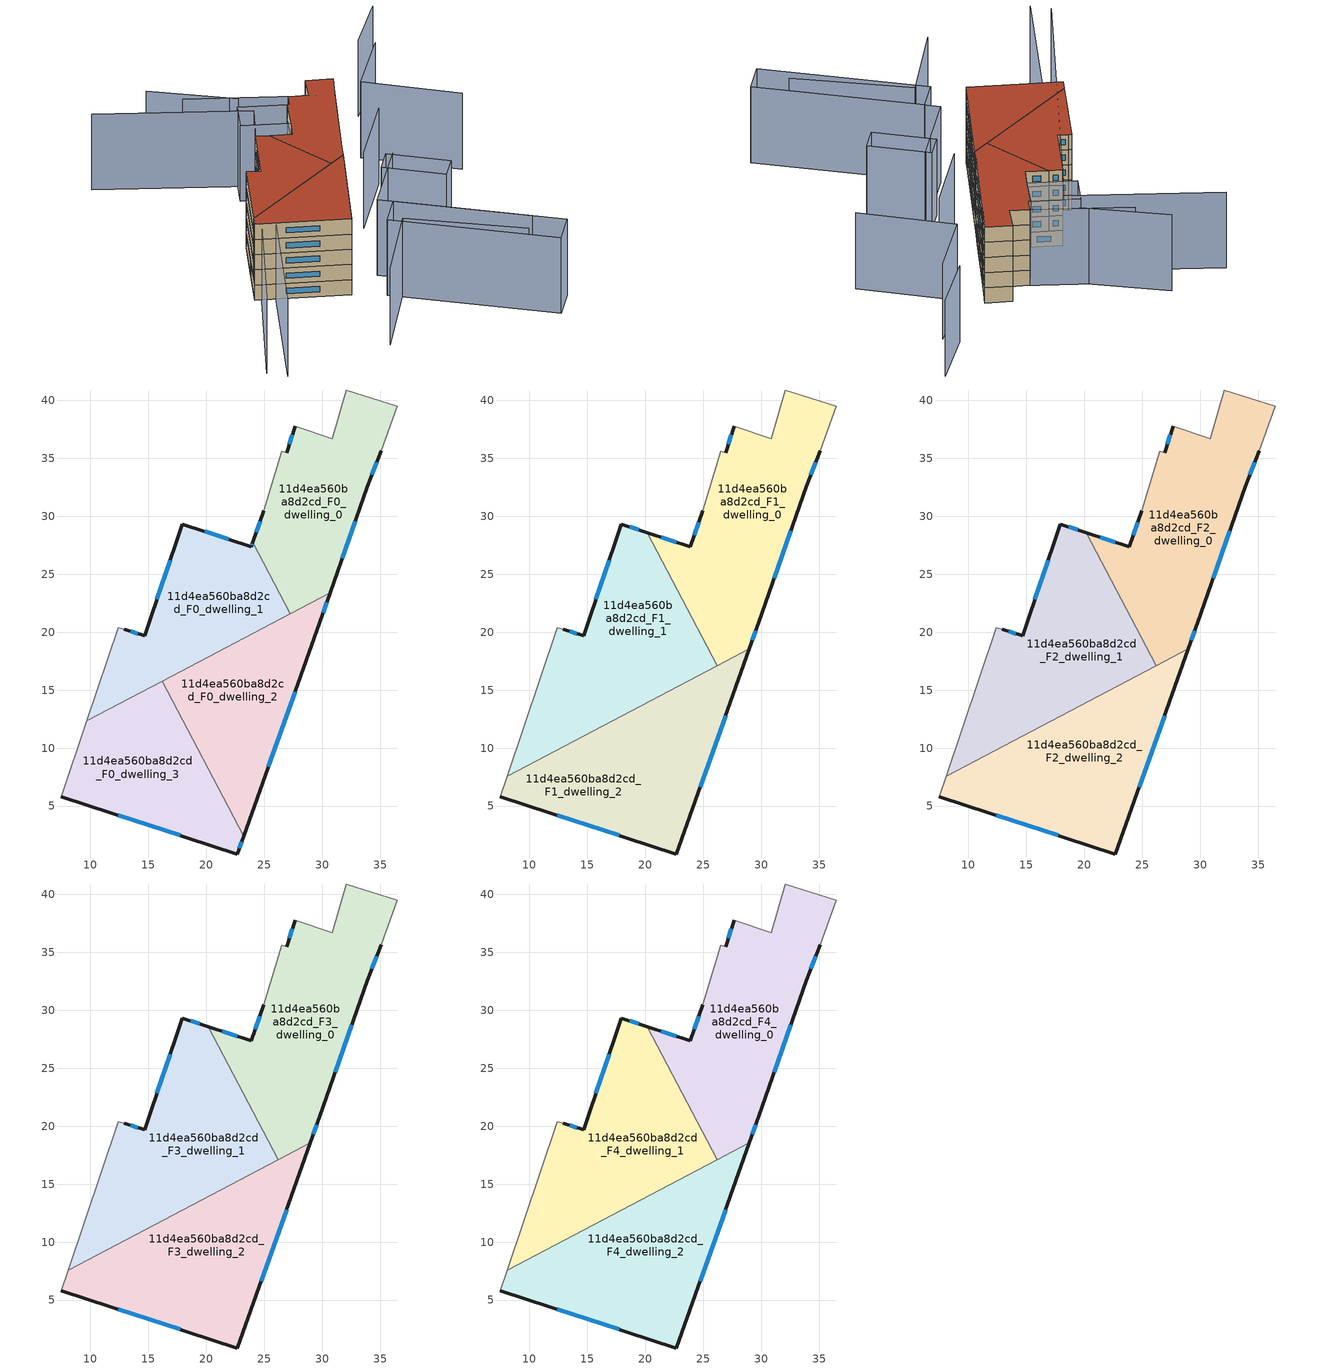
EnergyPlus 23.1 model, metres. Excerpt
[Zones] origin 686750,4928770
11d4ea560ba8d2cd_F0_dwelling_0
 floor ground (EU_floor_Construction): 36.47,39.49 35.06,35.64 33.89,32.55 30.68,23.39 27.24,21.58 24.01,27.73 24.97,30.47 26.49,35.62 26.92,35.48 27.66,37.75 30.86,36.69 32.07,40.88 z0
 wall outside (EU_wall_Construction): 27.66,37.75 26.92,35.48 / 30.68,23.39 33.89,32.55 35.06,35.64 / 24.97,30.47 24.01,27.73 z0:3
 wall adiabatic (EU_wall_Construction): 26.92,35.48 26.49,35.62 24.97,30.47 / 35.06,35.64 36.47,39.49 32.07,40.88 30.86,36.69 27.66,37.75 z0:3
 wall to 11d4ea560ba8d2cd_F0_dwelling_2 (EU_wall_Construction): 27.24,21.58 30.68,23.39 z0:3
 wall to 11d4ea560ba8d2cd_F0_dwelling_1 (EU_wall_Construction): 24.01,27.73 27.25,21.58 z0:3
 window (EU_Window_Construction): 27.42,37.01 27.16,36.22 / 34.27,33.55 34.68,34.63 / 31.72,26.37 32.84,29.57 / 24.66,29.58 24.32,28.62 z0.98:2.02
11d4ea560ba8d2cd_F0_dwelling_1
 floor ground (EU_floor_Construction): 24.01,27.73 27.24,21.58 9.7,12.36 12.42,20.4 12.92,20.25 14.67,19.68 17.94,29.32 23.88,27.36 z0
 wall outside (EU_wall_Construction): 24.01,27.73 23.88,27.36 17.94,29.32 14.67,19.68 12.92,20.25 z0:3
 wall adiabatic (EU_wall_Construction): 12.92,20.25 12.42,20.4 9.7,12.36 z0:3
 wall to 11d4ea560ba8d2cd_F0_dwelling_3 (EU_wall_Construction): 9.7,12.36 16.19,15.77 z0:3
 wall to 11d4ea560ba8d2cd_F0_dwelling_2 (EU_wall_Construction): 16.19,15.77 27.25,21.58 z0:3
 window (EU_Window_Construction): 21.95,28 19.87,28.68 / 23.97,27.61 23.92,27.48 / 14.1,19.86 13.49,20.06 / 16.88,26.18 15.73,22.81 z0.98:2.02
11d4ea560ba8d2cd_F0_dwelling_2
 floor ground (EU_floor_Construction): 30.68,23.39 29.79,20.86 23.22,2.4 16.19,15.77 z0
 wall outside (EU_wall_Construction): 23.22,2.4 29.79,20.86 30.68,23.39 z0:3
 wall to 11d4ea560ba8d2cd_F0_dwelling_3 (EU_wall_Construction): 16.19,15.77 23.22,2.4 z0:3
 window (EU_Window_Construction): 25.35,8.41 27.65,14.86 / 30.08,21.68 30.39,22.56 z0.98:2.02
11d4ea560ba8d2cd_F0_dwelling_3
 floor ground (EU_floor_Construction): 16.19,15.77 23.22,2.4 22.67,0.87 7.48,5.8 9.7,12.36 z0
 wall outside (EU_wall_Construction): 7.48,5.8 22.67,0.87 23.22,2.4 z0:3
 wall adiabatic (EU_wall_Construction): 9.7,12.36 7.48,5.8 z0:3
 window (EU_Window_Construction): 22.85,1.37 23.04,1.9 / 12.42,4.2 17.73,2.47 z0.98:2.02
11d4ea560ba8d2cd_F1_dwelling_0
 floor to 11d4ea560ba8d2cd_F0_dwelling_0 (EU_floor_Construction): 36.47,39.49 35.06,35.64 33.89,32.55 30.68,23.39 27.24,21.58 24.01,27.73 24.97,30.47 26.49,35.62 26.92,35.48 27.66,37.75 30.86,36.69 32.07,40.88 z3
 floor to 11d4ea560ba8d2cd_F0_dwelling_1 (EU_floor_Construction): 24.01,27.73 27.24,21.58 24.59,20.19 20.18,28.58 23.88,27.36 z3
 floor to 11d4ea560ba8d2cd_F0_dwelling_2 (EU_floor_Construction): 30.68,23.39 29.79,20.86 28.97,18.55 26.22,17.1 24.59,20.19 z3
 wall outside (EU_wall_Construction): 24.97,30.47 23.88,27.36 20.18,28.58 / 27.66,37.75 26.92,35.48 / 28.97,18.55 29.79,20.86 33.89,32.55 35.06,35.64 z3:6
 wall adiabatic (EU_wall_Construction): 26.92,35.48 26.49,35.62 24.97,30.47 / 35.06,35.64 36.47,39.49 32.07,40.88 30.86,36.69 27.66,37.75 z3:6
 wall to 11d4ea560ba8d2cd_F1_dwelling_1 (EU_wall_Construction): 20.18,28.58 26.22,17.1 z3:6
 wall to 11d4ea560ba8d2cd_F1_dwelling_2 (EU_wall_Construction): 26.22,17.1 28.97,18.55 z3:6
 window (EU_Window_Construction): 22.68,27.76 21.38,28.18 / 24.62,29.46 24.23,28.37 / 27.42,37.01 27.16,36.22 / 34.27,33.55 34.68,34.63 / 31.12,24.66 32.56,28.75 / 29.23,19.3 29.52,20.11 z3.98:5.02
11d4ea560ba8d2cd_F1_dwelling_1
 floor to 11d4ea560ba8d2cd_F0_dwelling_1 (EU_floor_Construction): 20.18,28.58 24.59,20.19 16.19,15.77 14.67,19.68 17.94,29.32 z3; 14.67,19.68 16.19,15.77 9.7,12.36 12.42,20.4 12.92,20.25 z3
 floor to 11d4ea560ba8d2cd_F0_dwelling_2 (EU_floor_Construction): 24.59,20.19 26.22,17.1 17.81,12.68 16.19,15.77 z3
 floor to 11d4ea560ba8d2cd_F0_dwelling_3 (EU_floor_Construction): 16.19,15.77 17.81,12.68 8.08,7.56 9.7,12.36 z3
 wall outside (EU_wall_Construction): 20.18,28.58 17.94,29.32 14.67,19.68 12.92,20.25 z3:6
 wall adiabatic (EU_wall_Construction): 12.92,20.25 12.42,20.4 8.08,7.56 z3:6
 wall to 11d4ea560ba8d2cd_F1_dwelling_2 (EU_wall_Construction): 8.08,7.56 26.22,17.1 z3:6
 window (EU_Window_Construction): 14.1,19.86 13.49,20.06 / 16.88,26.18 15.73,22.81 / 19.45,28.82 18.67,29.08 z3.98:5.02
11d4ea560ba8d2cd_F1_dwelling_2
 floor to 11d4ea560ba8d2cd_F0_dwelling_2 (EU_floor_Construction): 28.97,18.55 23.22,2.4 17.81,12.68 z3
 floor to 11d4ea560ba8d2cd_F0_dwelling_3 (EU_floor_Construction): 17.81,12.68 23.22,2.4 22.67,0.87 7.48,5.8 8.08,7.56 z3
 wall outside (EU_wall_Construction): 7.48,5.8 22.67,0.87 28.97,18.55 z3:6
 wall adiabatic (EU_wall_Construction): 8.08,7.56 7.48,5.8 z3:6
 window (EU_Window_Construction): 24.72,6.62 26.92,12.8 / 12.42,4.2 17.73,2.47 z3.98:5.02
11d4ea560ba8d2cd_F2_dwelling_0
 floor to 11d4ea560ba8d2cd_F1_dwelling_0 (EU_floor_Construction): 36.47,39.49 35.06,35.64 33.89,32.55 29.79,20.86 28.97,18.55 26.22,17.1 20.18,28.58 23.88,27.36 24.97,30.47 26.49,35.62 26.92,35.48 27.66,37.75 30.86,36.69 32.07,40.88 z6
 wall outside (EU_wall_Construction): 24.97,30.47 23.88,27.36 20.18,28.58 / 27.66,37.75 26.92,35.48 / 28.97,18.55 29.79,20.86 33.89,32.55 35.06,35.64 z6:9
 wall adiabatic (EU_wall_Construction): 26.92,35.48 26.49,35.62 24.97,30.47 / 35.06,35.64 36.47,39.49 32.07,40.88 30.86,36.69 27.66,37.75 z6:9
 wall to 11d4ea560ba8d2cd_F2_dwelling_1 (EU_wall_Construction): 20.18,28.58 26.22,17.1 z6:9
 wall to 11d4ea560ba8d2cd_F2_dwelling_2 (EU_wall_Construction): 26.22,17.1 28.97,18.55 z6:9
 window (EU_Window_Construction): 22.68,27.76 21.38,28.18 / 24.62,29.46 24.23,28.37 / 27.42,37.01 27.16,36.22 / 34.27,33.55 34.68,34.63 / 31.12,24.66 32.56,28.75 / 29.23,19.3 29.52,20.11 z6.98:8.02
11d4ea560ba8d2cd_F2_dwelling_1
 floor to 11d4ea560ba8d2cd_F1_dwelling_1 (EU_floor_Construction): 20.18,28.58 26.22,17.1 8.08,7.56 12.42,20.4 12.92,20.25 14.67,19.68 17.94,29.32 z6
 wall outside (EU_wall_Construction): 20.18,28.58 17.94,29.32 14.67,19.68 12.92,20.25 z6:9
 wall adiabatic (EU_wall_Construction): 12.92,20.25 12.42,20.4 8.08,7.56 z6:9
 wall to 11d4ea560ba8d2cd_F2_dwelling_2 (EU_wall_Construction): 8.08,7.56 26.22,17.1 z6:9
 window (EU_Window_Construction): 14.1,19.86 13.49,20.06 / 16.88,26.18 15.73,22.81 / 19.45,28.82 18.67,29.08 z6.98:8.02
11d4ea560ba8d2cd_F2_dwelling_2
 floor to 11d4ea560ba8d2cd_F1_dwelling_2 (EU_floor_Construction): 28.97,18.55 22.67,0.87 7.48,5.8 8.08,7.56 z6
 wall outside (EU_wall_Construction): 7.48,5.8 22.67,0.87 28.97,18.55 z6:9
 wall adiabatic (EU_wall_Construction): 8.08,7.56 7.48,5.8 z6:9
 window (EU_Window_Construction): 24.72,6.62 26.92,12.8 / 12.42,4.2 17.73,2.47 z6.98:8.02
11d4ea560ba8d2cd_F3_dwelling_0
 floor to 11d4ea560ba8d2cd_F2_dwelling_0 (EU_floor_Construction): 36.47,39.49 35.06,35.64 33.89,32.55 29.79,20.86 28.97,18.55 26.22,17.1 20.18,28.58 23.88,27.36 24.97,30.47 26.49,35.62 26.92,35.48 27.66,37.75 30.86,36.69 32.07,40.88 z9
 wall outside (EU_wall_Construction): 24.97,30.47 23.88,27.36 20.18,28.58 / 27.66,37.75 26.92,35.48 / 28.97,18.55 29.79,20.86 33.89,32.55 35.06,35.64 z9:12
 wall adiabatic (EU_wall_Construction): 26.92,35.48 26.49,35.62 24.97,30.47 / 35.06,35.64 36.47,39.49 32.07,40.88 30.86,36.69 27.66,37.75 z9:12
 wall to 11d4ea560ba8d2cd_F3_dwelling_1 (EU_wall_Construction): 20.18,28.58 26.22,17.1 z9:12
 wall to 11d4ea560ba8d2cd_F3_dwelling_2 (EU_wall_Construction): 26.22,17.1 28.97,18.55 z9:12
 window (EU_Window_Construction): 22.68,27.76 21.38,28.18 / 24.62,29.46 24.23,28.37 / 27.42,37.01 27.16,36.22 / 34.27,33.55 34.68,34.63 / 31.12,24.66 32.56,28.75 / 29.23,19.3 29.52,20.11 z9.98:11.02
11d4ea560ba8d2cd_F3_dwelling_1
 floor to 11d4ea560ba8d2cd_F2_dwelling_1 (EU_floor_Construction): 20.18,28.58 26.22,17.1 8.08,7.56 12.42,20.4 12.92,20.25 14.67,19.68 17.94,29.32 z9
 wall outside (EU_wall_Construction): 20.18,28.58 17.94,29.32 14.67,19.68 12.92,20.25 z9:12
 wall adiabatic (EU_wall_Construction): 12.92,20.25 12.42,20.4 8.08,7.56 z9:12
 wall to 11d4ea560ba8d2cd_F3_dwelling_2 (EU_wall_Construction): 8.08,7.56 26.22,17.1 z9:12
 window (EU_Window_Construction): 14.1,19.86 13.49,20.06 / 16.88,26.18 15.73,22.81 / 19.45,28.82 18.67,29.08 z9.98:11.02
11d4ea560ba8d2cd_F3_dwelling_2
 floor to 11d4ea560ba8d2cd_F2_dwelling_2 (EU_floor_Construction): 28.97,18.55 22.67,0.87 7.48,5.8 8.08,7.56 z9
 wall outside (EU_wall_Construction): 7.48,5.8 22.67,0.87 28.97,18.55 z9:12
 wall adiabatic (EU_wall_Construction): 8.08,7.56 7.48,5.8 z9:12
 window (EU_Window_Construction): 24.72,6.62 26.92,12.8 / 12.42,4.2 17.73,2.47 z9.98:11.02
11d4ea560ba8d2cd_F4_dwelling_0
 floor to 11d4ea560ba8d2cd_F3_dwelling_0 (EU_floor_Construction): 36.47,39.49 35.06,35.64 33.89,32.55 29.79,20.86 28.97,18.55 26.22,17.1 20.18,28.58 23.88,27.36 24.97,30.47 26.49,35.62 26.92,35.48 27.66,37.75 30.86,36.69 32.07,40.88 z12
 wall outside (EU_wall_Construction): 24.97,30.47 23.88,27.36 20.18,28.58 / 27.66,37.75 26.92,35.48 / 28.97,18.55 29.79,20.86 33.89,32.55 35.06,35.64 z12:15
 wall adiabatic (EU_wall_Construction): 26.92,35.48 26.49,35.62 24.97,30.47 / 35.06,35.64 36.47,39.49 32.07,40.88 30.86,36.69 27.66,37.75 z12:15
 wall to 11d4ea560ba8d2cd_F4_dwelling_1 (EU_wall_Construction): 20.18,28.58 26.22,17.1 z12:15
 wall to 11d4ea560ba8d2cd_F4_dwelling_2 (EU_wall_Construction): 26.22,17.1 28.97,18.55 z12:15
 window (EU_Window_Construction): 22.68,27.76 21.38,28.18 / 24.62,29.46 24.23,28.37 / 27.42,37.01 27.16,36.22 / 34.27,33.55 34.68,34.63 / 31.12,24.66 32.56,28.75 / 29.23,19.3 29.52,20.11 z12.98:14.02
 roof outside (EU_roof_Construction): 28.97,18.55 29.79,20.86 33.89,32.55 35.06,35.64 36.47,39.49 32.07,40.88 30.86,36.69 27.66,37.75 26.92,35.48 26.49,35.62 24.97,30.47 23.88,27.36 20.18,28.58 26.22,17.1 z15
11d4ea560ba8d2cd_F4_dwelling_1
 floor to 11d4ea560ba8d2cd_F3_dwelling_1 (EU_floor_Construction): 20.18,28.58 26.22,17.1 8.08,7.56 12.42,20.4 12.92,20.25 14.67,19.68 17.94,29.32 z12
 wall outside (EU_wall_Construction): 20.18,28.58 17.94,29.32 14.67,19.68 12.92,20.25 z12:15
 wall adiabatic (EU_wall_Construction): 12.92,20.25 12.42,20.4 8.08,7.56 z12:15
 wall to 11d4ea560ba8d2cd_F4_dwelling_2 (EU_wall_Construction): 8.08,7.56 26.22,17.1 z12:15
 window (EU_Window_Construction): 14.1,19.86 13.49,20.06 / 16.88,26.18 15.73,22.81 / 19.45,28.82 18.67,29.08 z12.98:14.02
 roof outside (EU_roof_Construction): 26.22,17.1 20.18,28.58 17.94,29.32 14.67,19.68 12.92,20.25 12.42,20.4 8.08,7.56 z15
11d4ea560ba8d2cd_F4_dwelling_2
 floor to 11d4ea560ba8d2cd_F3_dwelling_2 (EU_floor_Construction): 28.97,18.55 22.67,0.87 7.48,5.8 8.08,7.56 z12
 wall outside (EU_wall_Construction): 7.48,5.8 22.67,0.87 28.97,18.55 z12:15
 wall adiabatic (EU_wall_Construction): 8.08,7.56 7.48,5.8 z12:15
 window (EU_Window_Construction): 24.72,6.62 26.92,12.8 / 12.42,4.2 17.73,2.47 z12.98:14.02
 roof outside (EU_roof_Construction): 22.67,0.87 28.97,18.55 8.08,7.56 7.48,5.8 z15
shading: 22.6,-15.07 30.46,-2.37 / 30.46,-2.37 48.2,-13.35 / 3.53,-16.65 10.85,4.89 / 10.85,4.89 22.67,0.87 / -3.89,46.04 20.82,36.24 / 20.82,36.24 0.71,-14.45 / 50.17,-10.29 28.8,4.3 / 28.8,4.3 36.56,15.67 / 32.35,17.76 39.87,28.66 / 54.06,27.1 40.25,36.89 / 40.25,36.89 47.01,46.43 / 44.78,48.11 51,56.37 / 19.9,40.5 6.97,48.54 / 34.7,34.99 11.52,44.08 / 31.01,2.79 54.95,-13.51 / 54.95,-13.51 51.9,-17.99 / 51.9,-17.99 27.96,-1.69 / 27.96,-1.69 31.01,2.79 / 35.49,16.05 44.49,9.82 / 44.49,9.82 42.23,6.55 / 42.23,6.55 33.23,12.78 / 33.23,12.78 35.49,16.05 / 24.97,30.47 17.01,33.13 / 17.01,33.13 18.71,38.23 / 18.71,38.23 26.67,35.56 / 26.67,35.56 24.97,30.47 z0:15
[Building]
EU S2 Campaign: North Axis=0; Terrain=City; Solar Distribution=FullExterior
[Site:Location]
Bologna: Latitude=44.5; Longitude=11.25; Time Zone=1; Elevation=37
[SizingPeriod:WeatherFileDays]
AnnualSizingPeriod: Begin Month=1; Begin Day of Month=1; End Month=12; End Day of Month=31; Day of Week for Start Day=Monday; Use Weather File Daylight Saving Period=No; Use Weather File Rain and Snow Indicators=No
[MATERIAL]
EU_InternalMass_Material: Roughness=MediumRough; Thickness=0.1; Conductivity=1; Density=1800; Specific Heat=900; Thermal Absorptance=0.9; Solar Absorptance=0.7; Visible Absorptance=0.7
[MATERIAL:NOMASS] Roughness=MediumRough; Thermal Absorptance=0.9; Solar Absorptance=0.7; Visible Absorptance=0.7
Name | Thermal Resistance
EU_wall_NoMass | 0.905828
EU_roof_NoMass | 0.37593
EU_floor_NoMass | 0.67114
[WINDOWMATERIAL:SIMPLEGLAZINGSYSTEM]
EU_Window_SimpleGlazing: UFactor=4.52486; Solar Heat Gain Coefficient=0.85; Visible Transmittance=0.85
[CONSTRUCTION]
EU_wall_Construction: EU_wall_NoMass
EU_roof_Construction: EU_roof_NoMass
EU_floor_Construction: EU_floor_NoMass
EU_InternalMass_Construction: EU_InternalMass_Material
EU_Window_Construction: EU_Window_SimpleGlazing
[ZONE] Type=1; Multiplier=1; Ceiling Height=autocalculate; Floor Area=autocalculate; Part of Total Floor Area=Yes
Name | Volume
11d4ea560ba8d2cd_F0_dwelling_0 | 371.159
11d4ea560ba8d2cd_F1_dwelling_0 | 494.893
11d4ea560ba8d2cd_F2_dwelling_0; 11d4ea560ba8d2cd_F3_dwelling_0; 11d4ea560ba8d2cd_F4_dwelling_0 | 494.9
11d4ea560ba8d2cd_F0_dwelling_1 | 371.161
11d4ea560ba8d2cd_F1_dwelling_1 | 494.859
11d4ea560ba8d2cd_F2_dwelling_1; 11d4ea560ba8d2cd_F3_dwelling_1; 11d4ea560ba8d2cd_F4_dwelling_1 | 494.873
11d4ea560ba8d2cd_F0_dwelling_2 | 371.147
11d4ea560ba8d2cd_F1_dwelling_2 | 494.836
11d4ea560ba8d2cd_F2_dwelling_2; 11d4ea560ba8d2cd_F3_dwelling_2; 11d4ea560ba8d2cd_F4_dwelling_2 | 494.854
11d4ea560ba8d2cd_F0_dwelling_3 | 371.123
[INTERNALMASS] Construction=EU_InternalMass_Construction
Name | Zone or ZoneList | Surface Area
11d4ea560ba8d2cd_F0_dwelling_0_EU_InternalMass | 11d4ea560ba8d2cd_F0_dwelling_0 | 123.721
11d4ea560ba8d2cd_F0_dwelling_1_EU_InternalMass | 11d4ea560ba8d2cd_F0_dwelling_1 | 123.721
11d4ea560ba8d2cd_F0_dwelling_2_EU_InternalMass | 11d4ea560ba8d2cd_F0_dwelling_2 | 123.717
11d4ea560ba8d2cd_F0_dwelling_3_EU_InternalMass | 11d4ea560ba8d2cd_F0_dwelling_3 | 123.709
11d4ea560ba8d2cd_F1_dwelling_0_EU_InternalMass | 11d4ea560ba8d2cd_F1_dwelling_0 | 164.97
11d4ea560ba8d2cd_F1_dwelling_1_EU_InternalMass | 11d4ea560ba8d2cd_F1_dwelling_1 | 164.957
11d4ea560ba8d2cd_F1_dwelling_2_EU_InternalMass | 11d4ea560ba8d2cd_F1_dwelling_2 | 164.951
11d4ea560ba8d2cd_F2_dwelling_0_EU_InternalMass | 11d4ea560ba8d2cd_F2_dwelling_0 | 164.97
11d4ea560ba8d2cd_F2_dwelling_1_EU_InternalMass | 11d4ea560ba8d2cd_F2_dwelling_1 | 164.957
11d4ea560ba8d2cd_F2_dwelling_2_EU_InternalMass | 11d4ea560ba8d2cd_F2_dwelling_2 | 164.951
11d4ea560ba8d2cd_F3_dwelling_0_EU_InternalMass | 11d4ea560ba8d2cd_F3_dwelling_0 | 164.97
11d4ea560ba8d2cd_F3_dwelling_1_EU_InternalMass | 11d4ea560ba8d2cd_F3_dwelling_1 | 164.957
11d4ea560ba8d2cd_F3_dwelling_2_EU_InternalMass | 11d4ea560ba8d2cd_F3_dwelling_2 | 164.951
11d4ea560ba8d2cd_F4_dwelling_0_EU_InternalMass | 11d4ea560ba8d2cd_F4_dwelling_0 | 164.97
11d4ea560ba8d2cd_F4_dwelling_1_EU_InternalMass | 11d4ea560ba8d2cd_F4_dwelling_1 | 164.957
11d4ea560ba8d2cd_F4_dwelling_2_EU_InternalMass | 11d4ea560ba8d2cd_F4_dwelling_2 | 164.951
[OTHEREQUIPMENT] Fuel Type=Electricity; Design Level Calculation Method=Watts/Area; Power per Zone Floor Area=1; Fraction Latent=0; Fraction Radiant=0; Fraction Lost=0; Carbon Dioxide Generation Rate=0; EndUse Subcategory=EU_Step8_InternalGains
Name | Zone or ZoneList or Space or SpaceList | Schedule
EU_Step8_InternalGain_11d4ea560ba8d2cd_F0_dwelling_0_f000 | 11d4ea560ba8d2cd_F0_dwelling_0 | EU_Step8_GainSchedule_11d4ea560ba8d2cd_F0_dwelling_0_f000
EU_Step8_InternalGain_11d4ea560ba8d2cd_F0_dwelling_1_f000 | 11d4ea560ba8d2cd_F0_dwelling_1 | EU_Step8_GainSchedule_11d4ea560ba8d2cd_F0_dwelling_1_f000
EU_Step8_InternalGain_11d4ea560ba8d2cd_F0_dwelling_2_f000 | 11d4ea560ba8d2cd_F0_dwelling_2 | EU_Step8_GainSchedule_11d4ea560ba8d2cd_F0_dwelling_2_f000
EU_Step8_InternalGain_11d4ea560ba8d2cd_F0_dwelling_3_f000 | 11d4ea560ba8d2cd_F0_dwelling_3 | EU_Step8_GainSchedule_11d4ea560ba8d2cd_F0_dwelling_3_f000
EU_Step8_InternalGain_11d4ea560ba8d2cd_F1_dwelling_0_f000 | 11d4ea560ba8d2cd_F1_dwelling_0 | EU_Step8_GainSchedule_11d4ea560ba8d2cd_F1_dwelling_0_f000
EU_Step8_InternalGain_11d4ea560ba8d2cd_F1_dwelling_1_f000 | 11d4ea560ba8d2cd_F1_dwelling_1 | EU_Step8_GainSchedule_11d4ea560ba8d2cd_F1_dwelling_1_f000
EU_Step8_InternalGain_11d4ea560ba8d2cd_F1_dwelling_2_f000 | 11d4ea560ba8d2cd_F1_dwelling_2 | EU_Step8_GainSchedule_11d4ea560ba8d2cd_F1_dwelling_2_f000
EU_Step8_InternalGain_11d4ea560ba8d2cd_F2_dwelling_0_f000 | 11d4ea560ba8d2cd_F2_dwelling_0 | EU_Step8_GainSchedule_11d4ea560ba8d2cd_F2_dwelling_0_f000
EU_Step8_InternalGain_11d4ea560ba8d2cd_F2_dwelling_1_f000 | 11d4ea560ba8d2cd_F2_dwelling_1 | EU_Step8_GainSchedule_11d4ea560ba8d2cd_F2_dwelling_1_f000
EU_Step8_InternalGain_11d4ea560ba8d2cd_F2_dwelling_2_f000 | 11d4ea560ba8d2cd_F2_dwelling_2 | EU_Step8_GainSchedule_11d4ea560ba8d2cd_F2_dwelling_2_f000
EU_Step8_InternalGain_11d4ea560ba8d2cd_F3_dwelling_0_f000 | 11d4ea560ba8d2cd_F3_dwelling_0 | EU_Step8_GainSchedule_11d4ea560ba8d2cd_F3_dwelling_0_f000
EU_Step8_InternalGain_11d4ea560ba8d2cd_F3_dwelling_1_f000 | 11d4ea560ba8d2cd_F3_dwelling_1 | EU_Step8_GainSchedule_11d4ea560ba8d2cd_F3_dwelling_1_f000
EU_Step8_InternalGain_11d4ea560ba8d2cd_F3_dwelling_2_f000 | 11d4ea560ba8d2cd_F3_dwelling_2 | EU_Step8_GainSchedule_11d4ea560ba8d2cd_F3_dwelling_2_f000
EU_Step8_InternalGain_11d4ea560ba8d2cd_F4_dwelling_0_f000 | 11d4ea560ba8d2cd_F4_dwelling_0 | EU_Step8_GainSchedule_11d4ea560ba8d2cd_F4_dwelling_0_f000
EU_Step8_InternalGain_11d4ea560ba8d2cd_F4_dwelling_1_f000 | 11d4ea560ba8d2cd_F4_dwelling_1 | EU_Step8_GainSchedule_11d4ea560ba8d2cd_F4_dwelling_1_f000
EU_Step8_InternalGain_11d4ea560ba8d2cd_F4_dwelling_2_f000 | 11d4ea560ba8d2cd_F4_dwelling_2 | EU_Step8_GainSchedule_11d4ea560ba8d2cd_F4_dwelling_2_f000
[ZONEVENTILATION:DESIGNFLOWRATE] Schedule=EU_AlwaysOn; Design Flow Rate Calculation Method=AirChanges/Hour; Air Changes per Hour=0.73129; Ventilation Type=Natural; Fan Pressure Rise=0; Fan Total Efficiency=1; Constant Term Coefficient=1; Temperature Term Coefficient=0; Velocity Term Coefficient=0; Velocity Squared Term Coefficient=0; Minimum Indoor Temperature=-100; Maximum Indoor Temperature=100; Delta Temperature=-100; Minimum Outdoor Temperature=-100; Maximum Outdoor Temperature=100; Maximum Wind Speed=40
Name | Zone or ZoneList or Space or SpaceList
EU_ConstantAir_11d4ea560ba8d2cd_F0_dwelling_0 | 11d4ea560ba8d2cd_F0_dwelling_0
EU_ConstantAir_11d4ea560ba8d2cd_F0_dwelling_1 | 11d4ea560ba8d2cd_F0_dwelling_1
EU_ConstantAir_11d4ea560ba8d2cd_F0_dwelling_2 | 11d4ea560ba8d2cd_F0_dwelling_2
EU_ConstantAir_11d4ea560ba8d2cd_F0_dwelling_3 | 11d4ea560ba8d2cd_F0_dwelling_3
EU_ConstantAir_11d4ea560ba8d2cd_F1_dwelling_0 | 11d4ea560ba8d2cd_F1_dwelling_0
EU_ConstantAir_11d4ea560ba8d2cd_F1_dwelling_1 | 11d4ea560ba8d2cd_F1_dwelling_1
EU_ConstantAir_11d4ea560ba8d2cd_F1_dwelling_2 | 11d4ea560ba8d2cd_F1_dwelling_2
EU_ConstantAir_11d4ea560ba8d2cd_F2_dwelling_0 | 11d4ea560ba8d2cd_F2_dwelling_0
EU_ConstantAir_11d4ea560ba8d2cd_F2_dwelling_1 | 11d4ea560ba8d2cd_F2_dwelling_1
EU_ConstantAir_11d4ea560ba8d2cd_F2_dwelling_2 | 11d4ea560ba8d2cd_F2_dwelling_2
EU_ConstantAir_11d4ea560ba8d2cd_F3_dwelling_0 | 11d4ea560ba8d2cd_F3_dwelling_0
EU_ConstantAir_11d4ea560ba8d2cd_F3_dwelling_1 | 11d4ea560ba8d2cd_F3_dwelling_1
EU_ConstantAir_11d4ea560ba8d2cd_F3_dwelling_2 | 11d4ea560ba8d2cd_F3_dwelling_2
EU_ConstantAir_11d4ea560ba8d2cd_F4_dwelling_0 | 11d4ea560ba8d2cd_F4_dwelling_0
EU_ConstantAir_11d4ea560ba8d2cd_F4_dwelling_1 | 11d4ea560ba8d2cd_F4_dwelling_1
EU_ConstantAir_11d4ea560ba8d2cd_F4_dwelling_2 | 11d4ea560ba8d2cd_F4_dwelling_2
[HVACTEMPLATE:THERMOSTAT] Constant Heating Setpoint=20; Constant Cooling Setpoint=50
EU_HeatOnly_11d4ea560ba8d2cd_F0_dwelling_0; EU_HeatOnly_11d4ea560ba8d2cd_F0_dwelling_1; EU_HeatOnly_11d4ea560ba8d2cd_F0_dwelling_2; EU_HeatOnly_11d4ea560ba8d2cd_F0_dwelling_3; EU_HeatOnly_11d4ea560ba8d2cd_F1_dwelling_0; EU_HeatOnly_11d4ea560ba8d2cd_F1_dwelling_1; EU_HeatOnly_11d4ea560ba8d2cd_F1_dwelling_2; EU_HeatOnly_11d4ea560ba8d2cd_F2_dwelling_0; EU_HeatOnly_11d4ea560ba8d2cd_F2_dwelling_1; EU_HeatOnly_11d4ea560ba8d2cd_F2_dwelling_2; EU_HeatOnly_11d4ea560ba8d2cd_F3_dwelling_0; EU_HeatOnly_11d4ea560ba8d2cd_F3_dwelling_1; EU_HeatOnly_11d4ea560ba8d2cd_F3_dwelling_2; EU_HeatOnly_11d4ea560ba8d2cd_F4_dwelling_0; EU_HeatOnly_11d4ea560ba8d2cd_F4_dwelling_1; EU_HeatOnly_11d4ea560ba8d2cd_F4_dwelling_2
[HVACTEMPLATE:ZONE:IDEALLOADSAIRSYSTEM] System Availability Schedule=EU_AlwaysOn; Maximum Heating Supply Air Temperature=50; Minimum Cooling Supply Air Temperature=13; Maximum Heating Supply Air Humidity Ratio=0.0156; Minimum Cooling Supply Air Humidity Ratio=0.0077; Heating Limit=NoLimit; Cooling Limit=NoLimit; Heating Availability Schedule=EU_AlwaysOn; Cooling Availability Schedule=EU_CoolingOff; Dehumidification Control Type=ConstantSensibleHeatRatio; Cooling Sensible Heat Ratio=0.7; Dehumidification Setpoint=60; Humidification Control Type=None; Humidification Setpoint=30; Outdoor Air Method=None; Outdoor Air Flow Rate per Person=0.00944; Outdoor Air Flow Rate per Zone Floor Area=0; Outdoor Air Flow Rate per Zone=0; Demand Controlled Ventilation Type=None; Outdoor Air Economizer Type=NoEconomizer; Heat Recovery Type=None; Sensible Heat Recovery Effectiveness=0.7; Latent Heat Recovery Effectiveness=0.65
Name | Template Thermostat
11d4ea560ba8d2cd_F0_dwelling_0 | EU_HeatOnly_11d4ea560ba8d2cd_F0_dwelling_0
11d4ea560ba8d2cd_F0_dwelling_1 | EU_HeatOnly_11d4ea560ba8d2cd_F0_dwelling_1
11d4ea560ba8d2cd_F0_dwelling_2 | EU_HeatOnly_11d4ea560ba8d2cd_F0_dwelling_2
11d4ea560ba8d2cd_F0_dwelling_3 | EU_HeatOnly_11d4ea560ba8d2cd_F0_dwelling_3
11d4ea560ba8d2cd_F1_dwelling_0 | EU_HeatOnly_11d4ea560ba8d2cd_F1_dwelling_0
11d4ea560ba8d2cd_F1_dwelling_1 | EU_HeatOnly_11d4ea560ba8d2cd_F1_dwelling_1
11d4ea560ba8d2cd_F1_dwelling_2 | EU_HeatOnly_11d4ea560ba8d2cd_F1_dwelling_2
11d4ea560ba8d2cd_F2_dwelling_0 | EU_HeatOnly_11d4ea560ba8d2cd_F2_dwelling_0
11d4ea560ba8d2cd_F2_dwelling_1 | EU_HeatOnly_11d4ea560ba8d2cd_F2_dwelling_1
11d4ea560ba8d2cd_F2_dwelling_2 | EU_HeatOnly_11d4ea560ba8d2cd_F2_dwelling_2
11d4ea560ba8d2cd_F3_dwelling_0 | EU_HeatOnly_11d4ea560ba8d2cd_F3_dwelling_0
11d4ea560ba8d2cd_F3_dwelling_1 | EU_HeatOnly_11d4ea560ba8d2cd_F3_dwelling_1
11d4ea560ba8d2cd_F3_dwelling_2 | EU_HeatOnly_11d4ea560ba8d2cd_F3_dwelling_2
11d4ea560ba8d2cd_F4_dwelling_0 | EU_HeatOnly_11d4ea560ba8d2cd_F4_dwelling_0
11d4ea560ba8d2cd_F4_dwelling_1 | EU_HeatOnly_11d4ea560ba8d2cd_F4_dwelling_1
11d4ea560ba8d2cd_F4_dwelling_2 | EU_HeatOnly_11d4ea560ba8d2cd_F4_dwelling_2
[SIZING:ZONE] Zone Cooling Design Supply Air Temperature Input Method=SupplyAirTemperature; Zone Cooling Design Supply Air Temperature=13; Zone Heating Design Supply Air Temperature Input Method=SupplyAirTemperature; Zone Heating Design Supply Air Temperature=50; Zone Cooling Design Supply Air Humidity Ratio=0.008; Zone Heating Design Supply Air Humidity Ratio=0.008; Cooling Design Air Flow Method=DesignDay; Cooling Design Air Flow Rate=0; Cooling Minimum Air Flow per Zone Floor Area=0.000762; Cooling Minimum Air Flow=0; Cooling Minimum Air Flow Fraction=0.2; Heating Design Air Flow Method=DesignDay; Heating Design Air Flow Rate=0; Heating Maximum Air Flow per Zone Floor Area=0.002032; Heating Maximum Air Flow=0.141576; Heating Maximum Air Flow Fraction=0.3; Account for Dedicated Outdoor Air System=No; Dedicated Outdoor Air System Control Strategy=NeutralSupplyAir; Dedicated Outdoor Air Low Setpoint Temperature for Design=autosize; Dedicated Outdoor Air High Setpoint Temperature for Design=autosize; Zone Load Sizing Method=Sensible Load Only No Latent Load; Zone Latent Cooling Design Supply Air Humidity Ratio Input Method=HumidityRatioDifference; Zone Cooling Design Supply Air Humidity Ratio Difference=0.005; Zone Latent Heating Design Supply Air Humidity Ratio Input Method=HumidityRatioDifference; Zone Humidification Design Supply Air Humidity Ratio Difference=0.005
11d4ea560ba8d2cd_F0_dwelling_0; 11d4ea560ba8d2cd_F0_dwelling_1; 11d4ea560ba8d2cd_F0_dwelling_2; 11d4ea560ba8d2cd_F0_dwelling_3; 11d4ea560ba8d2cd_F1_dwelling_0; 11d4ea560ba8d2cd_F1_dwelling_1; 11d4ea560ba8d2cd_F1_dwelling_2; 11d4ea560ba8d2cd_F2_dwelling_0; 11d4ea560ba8d2cd_F2_dwelling_1; 11d4ea560ba8d2cd_F2_dwelling_2; 11d4ea560ba8d2cd_F3_dwelling_0; 11d4ea560ba8d2cd_F3_dwelling_1; 11d4ea560ba8d2cd_F3_dwelling_2; 11d4ea560ba8d2cd_F4_dwelling_0; 11d4ea560ba8d2cd_F4_dwelling_1; 11d4ea560ba8d2cd_F4_dwelling_2
[SCHEDULE:CONSTANT]
Name | Hourly Value
EU_AlwaysOn | 1
EU_CoolingOff | 0
[SCHEDULE:FILE] Column Number=1; Rows to Skip at Top=0; Number of Hours of Data=8760; Column Separator=Comma; Interpolate to Timestep=No; Minutes per Item=60; Adjust Schedule for Daylight Savings=Yes
Name | File
EU_Step8_GainSchedule_11d4ea560ba8d2cd_F0_dwelling_0_f000 | ../../schedules/11d4ea560ba8d2cd/11d4ea560ba8d2cd_F0_dwelling_0_f000_gain.csv
EU_Step8_GainSchedule_11d4ea560ba8d2cd_F0_dwelling_1_f000 | ../../schedules/11d4ea560ba8d2cd/11d4ea560ba8d2cd_F0_dwelling_1_f000_gain.csv
EU_Step8_GainSchedule_11d4ea560ba8d2cd_F0_dwelling_2_f000 | ../../schedules/11d4ea560ba8d2cd/11d4ea560ba8d2cd_F0_dwelling_2_f000_gain.csv
EU_Step8_GainSchedule_11d4ea560ba8d2cd_F0_dwelling_3_f000 | ../../schedules/11d4ea560ba8d2cd/11d4ea560ba8d2cd_F0_dwelling_3_f000_gain.csv
EU_Step8_GainSchedule_11d4ea560ba8d2cd_F1_dwelling_0_f000 | ../../schedules/11d4ea560ba8d2cd/11d4ea560ba8d2cd_F1_dwelling_0_f000_gain.csv
EU_Step8_GainSchedule_11d4ea560ba8d2cd_F1_dwelling_1_f000 | ../../schedules/11d4ea560ba8d2cd/11d4ea560ba8d2cd_F1_dwelling_1_f000_gain.csv
EU_Step8_GainSchedule_11d4ea560ba8d2cd_F1_dwelling_2_f000 | ../../schedules/11d4ea560ba8d2cd/11d4ea560ba8d2cd_F1_dwelling_2_f000_gain.csv
EU_Step8_GainSchedule_11d4ea560ba8d2cd_F2_dwelling_0_f000 | ../../schedules/11d4ea560ba8d2cd/11d4ea560ba8d2cd_F2_dwelling_0_f000_gain.csv
EU_Step8_GainSchedule_11d4ea560ba8d2cd_F2_dwelling_1_f000 | ../../schedules/11d4ea560ba8d2cd/11d4ea560ba8d2cd_F2_dwelling_1_f000_gain.csv
EU_Step8_GainSchedule_11d4ea560ba8d2cd_F2_dwelling_2_f000 | ../../schedules/11d4ea560ba8d2cd/11d4ea560ba8d2cd_F2_dwelling_2_f000_gain.csv
EU_Step8_GainSchedule_11d4ea560ba8d2cd_F3_dwelling_0_f000 | ../../schedules/11d4ea560ba8d2cd/11d4ea560ba8d2cd_F3_dwelling_0_f000_gain.csv
EU_Step8_GainSchedule_11d4ea560ba8d2cd_F3_dwelling_1_f000 | ../../schedules/11d4ea560ba8d2cd/11d4ea560ba8d2cd_F3_dwelling_1_f000_gain.csv
EU_Step8_GainSchedule_11d4ea560ba8d2cd_F3_dwelling_2_f000 | ../../schedules/11d4ea560ba8d2cd/11d4ea560ba8d2cd_F3_dwelling_2_f000_gain.csv
EU_Step8_GainSchedule_11d4ea560ba8d2cd_F4_dwelling_0_f000 | ../../schedules/11d4ea560ba8d2cd/11d4ea560ba8d2cd_F4_dwelling_0_f000_gain.csv
EU_Step8_GainSchedule_11d4ea560ba8d2cd_F4_dwelling_1_f000 | ../../schedules/11d4ea560ba8d2cd/11d4ea560ba8d2cd_F4_dwelling_1_f000_gain.csv
EU_Step8_GainSchedule_11d4ea560ba8d2cd_F4_dwelling_2_f000 | ../../schedules/11d4ea560ba8d2cd/11d4ea560ba8d2cd_F4_dwelling_2_f000_gain.csv
